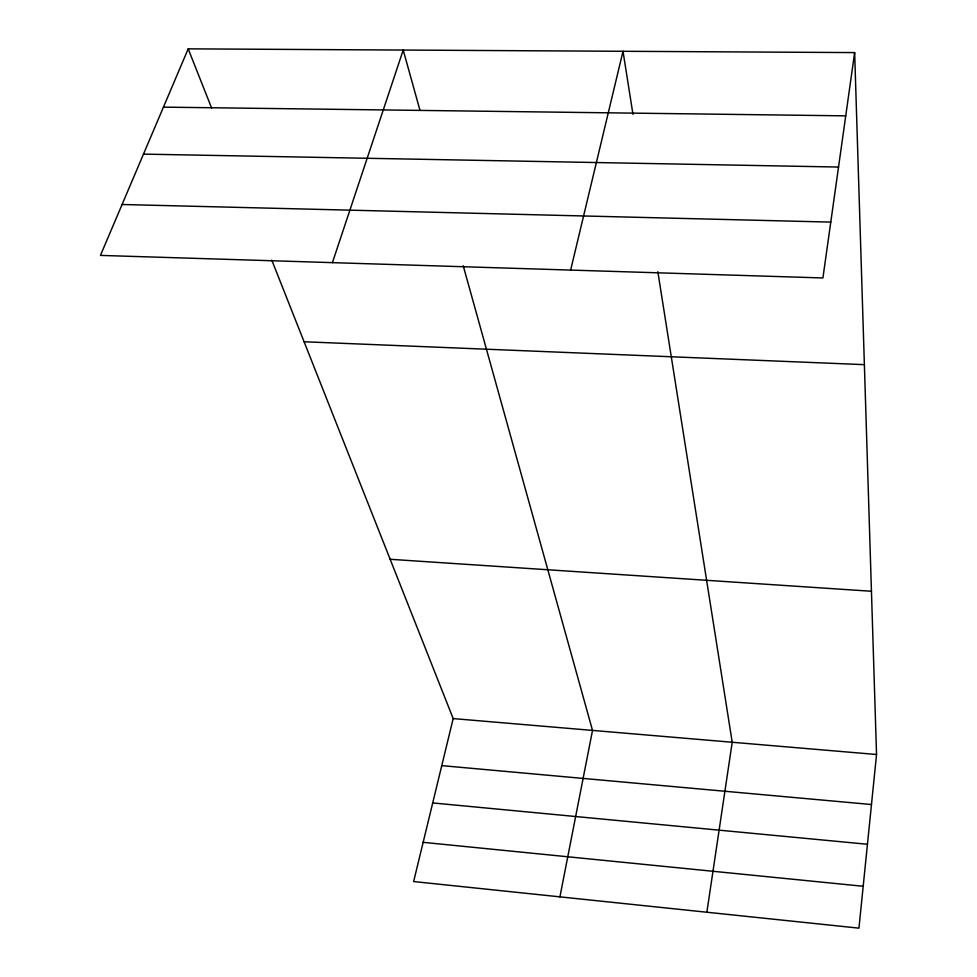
<?xml version="1.0" encoding="UTF-8"?>
<svg xmlns="http://www.w3.org/2000/svg" width="977" height="977" viewBox="0 0 977 977"><rect width="100%" height="100%" fill="white"/><g stroke="black" fill="none" stroke-linecap="round" stroke-linejoin="round"><path stroke-width="1.47" d="M854.643 52.587L822.915 277.957L100.46 255.4L188.195 48.85L854.643 52.587L876.54 754.5L858.954 928.15L413.637 881.547L453.181 718.583L271.789 260.126M706.872 912.237L732.213 742.251L657.839 271.691M559.919 896.862L592.514 730.405L463.208 265.707M570.641 270.079L623.008 51.28L632.974 114.358M332.412 262.642L403.208 50.059L419.951 110.23M163.44 107.128L845.728 115.848M143.485 154.122L838.535 167.043M122.088 204.498L830.78 222.109M304.091 341.755L864.376 364.653M390.153 559.284L871.447 591.256M453.181 718.583L876.54 754.5M441.775 765.626L871.472 804.523M432.713 802.935L867.454 844.262M423.151 842.333L863.192 886.273M188.195 48.85L211.606 108.02"/></g></svg>
